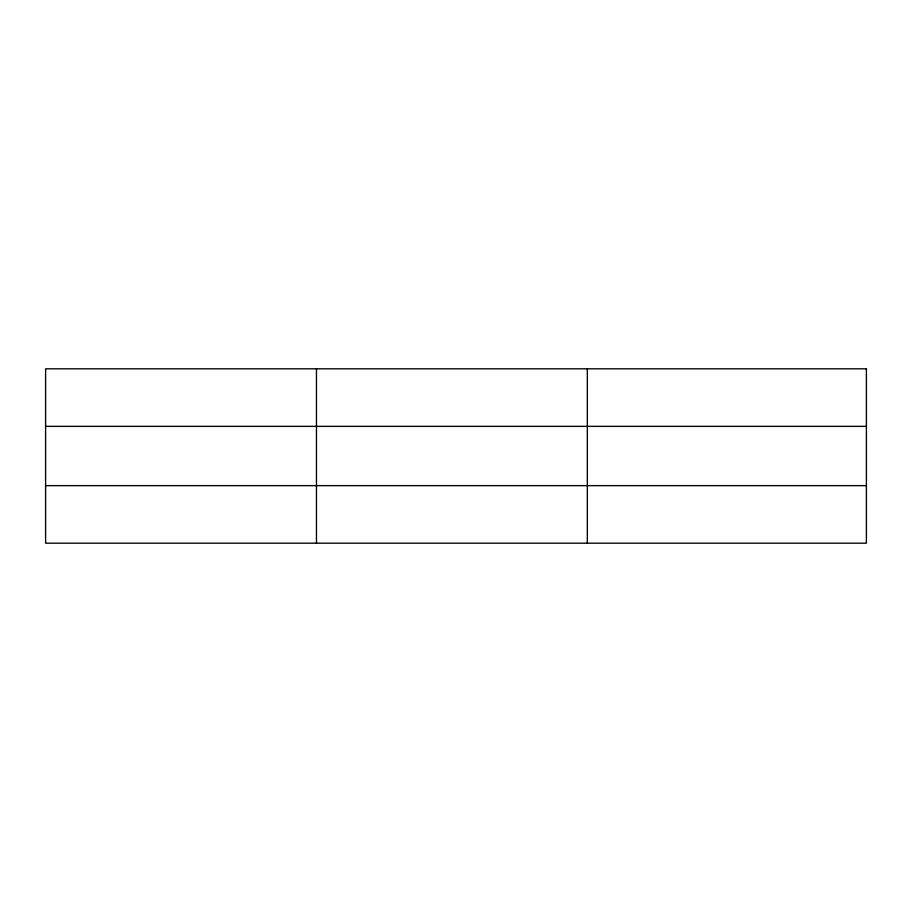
<?xml version="1.0" encoding="UTF-8"?>
<svg xmlns="http://www.w3.org/2000/svg" width="912" height="912" viewBox="0 0 912 912"><rect width="100%" height="100%" fill="white"/><g stroke="black" fill="none" stroke-linecap="round" stroke-linejoin="round"><path stroke-width="1.37" d="M45.6 426.36L866.4 426.36M45.6 485.64L866.4 485.64M587.328 368.813L587.328 543.187M316.464 368.813L316.464 543.187M866.4 368.813L45.6 368.813L45.6 543.187L866.4 543.187L866.4 368.813"/></g></svg>
